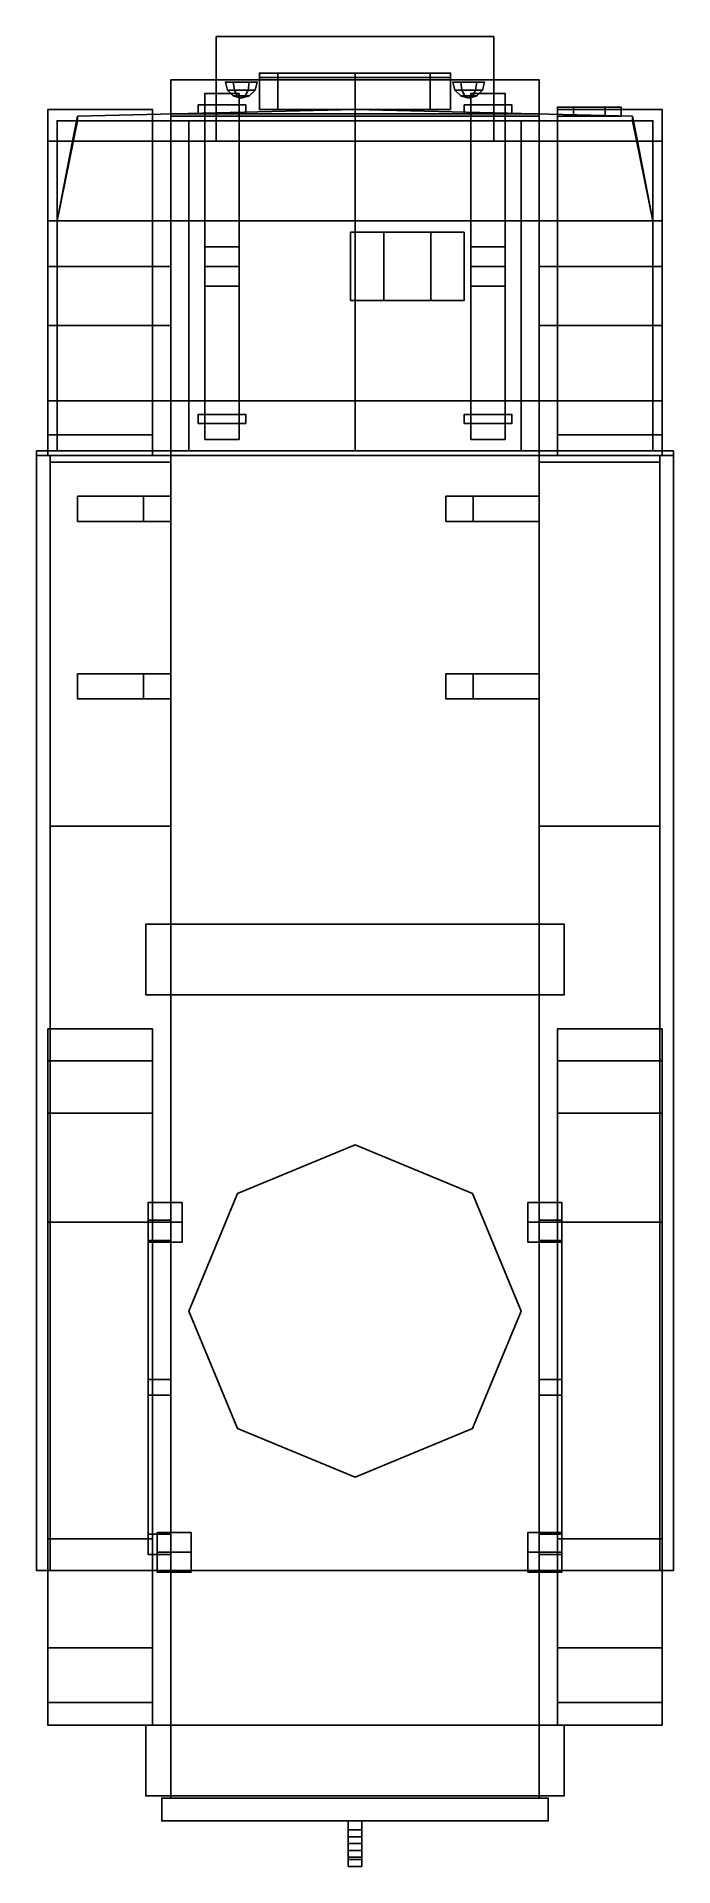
# Model space of a CAD drawing. Extents: x -1.4 to 1.4, y -4.12 to 3.92.
import ezdxf

# ---------------------------------------------------------------- set-up
doc = ezdxf.new("R2010")
doc.units = 0
doc.layers.get('0').update_dxf_attribs({"linetype": 'CONTINUOUS'})
doc.layers.add('MUDGUARD', color=6, linetype='CONTINUOUS')

msp = doc.modelspace()

# ---------------------------------------------------------------- linework, layer by layer
for points in [[(-0.61, 3.92, 1.11), (-0.61, 3.46, 1.11), (-0.61, 3.46, 1.31), (-0.61, 3.92, 1.31)], [(-0.61, 3.92, 1.31), (-0.61, 3.46, 1.31), (0.61, 3.46, 1.31), (0.61, 3.92, 1.31)], [(0.61, 3.92, 1.31), (0.61, 3.92, 1.11), (-0.61, 3.92, 1.11), (-0.61, 3.92, 1.31)], [(0.61, 3.92, 1.11), (0.61, 3.46, 1.11), (-0.61, 3.46, 1.11), (-0.61, 3.92, 1.11)], [(0.61, 3.46, 1.31), (0.61, 3.46, 1.11), (0.61, 3.92, 1.11), (0.61, 3.92, 1.31)], [(-0.81, 3.73, 1.12), (-0.81, 2.1, 1.12), (-0.81, 2.1, 1.3), (-0.81, 3.73, 1.3)], [(0.81, 3.73, 1.12), (0.81, 2.1, 1.12), (-0.81, 2.1, 1.12), (-0.81, 3.73, 1.12)], [(0.81, 3.73, 1.3), (0.81, 3.73, 1.12), (-0.81, 3.73, 1.12), (-0.81, 3.73, 1.3)], [(-0.81, 3.73, 1.3), (-0.81, 3.5801, 1.3), (0.81, 3.5801, 1.3), (0.81, 3.73, 1.3)], [(-0.43, 3.72, 1.37), (-0.465, 3.72, 1.3094), (-0.535, 3.72, 1.3094), (-0.57, 3.72, 1.37)], [(-0.465, 3.72, 1.4306), (-0.43, 3.72, 1.37), (-0.57, 3.72, 1.37), (-0.535, 3.72, 1.4306)], [(-0.5303, 3.685, 1.4225), (-0.535, 3.72, 1.4306), (-0.57, 3.72, 1.37), (-0.5606, 3.685, 1.37)], [(-0.5606, 3.685, 1.37), (-0.57, 3.72, 1.37), (-0.535, 3.72, 1.3094), (-0.5303, 3.685, 1.3175)], [(-0.4697, 3.685, 1.4225), (-0.465, 3.72, 1.4306), (-0.535, 3.72, 1.4306), (-0.5303, 3.685, 1.4225)], [(-0.5303, 3.685, 1.3175), (-0.535, 3.72, 1.3094), (-0.465, 3.72, 1.3094), (-0.4697, 3.685, 1.3175)], [(-0.4394, 3.685, 1.37), (-0.43, 3.72, 1.37), (-0.465, 3.72, 1.4306), (-0.4697, 3.685, 1.4225)], [(-0.4697, 3.685, 1.3175), (-0.465, 3.72, 1.3094), (-0.43, 3.72, 1.37), (-0.4394, 3.685, 1.37)], [(0.42, 3.76, 2.15), (0.42, 3.74, 1.3), (-0.42, 3.74, 1.3), (-0.42, 3.76, 2.15)], [(-0.42, 3.76, 2.15), (-0.42, 3.74, 1.3), (-0.42, 3.6, 1.3), (-0.42, 3.6, 2.15)], [(-0.34, 3.76, 2.24), (-0.42, 3.76, 2.15), (-0.42, 3.6, 2.15), (-0.34, 3.6, 2.24)], [(0, 3.76, 2.27), (0, 3.76, 2.15), (-0.42, 3.76, 2.15), (-0.34, 3.76, 2.24)], [(-0.42, 3.74, 1.3), (0.42, 3.74, 1.3), (0.42, 3.6, 1.3), (-0.42, 3.6, 1.3)], [(-0.34, 3.6, 2.24), (0, 3.6, 2.27), (0, 3.76, 2.27), (-0.34, 3.76, 2.24)], [(0.33, 3.76, 2.24), (0.42, 3.76, 2.15), (0, 3.76, 2.15), (0, 3.76, 2.27)], [(0, 3.6, 2.27), (0.33, 3.6, 2.24), (0.33, 3.76, 2.24), (0, 3.76, 2.27)], [(0.33, 3.6, 2.24), (0.42, 3.6, 2.15), (0.42, 3.76, 2.15), (0.33, 3.76, 2.24)], [(0.42, 3.6, 2.15), (0.42, 3.6, 1.3), (0.42, 3.74, 1.3), (0.42, 3.76, 2.15)], [(0.4394, 3.685, 1.37), (0.43, 3.72, 1.37), (0.465, 3.72, 1.3094), (0.4697, 3.685, 1.3175)], [(0.4697, 3.685, 1.4225), (0.465, 3.72, 1.4306), (0.43, 3.72, 1.37), (0.4394, 3.685, 1.37)], [(0.535, 3.72, 1.4306), (0.57, 3.72, 1.37), (0.43, 3.72, 1.37), (0.465, 3.72, 1.4306)], [(0.57, 3.72, 1.37), (0.535, 3.72, 1.3094), (0.465, 3.72, 1.3094), (0.43, 3.72, 1.37)], [(0.4697, 3.685, 1.3175), (0.465, 3.72, 1.3094), (0.535, 3.72, 1.3094), (0.5303, 3.685, 1.3175)], [(0.5303, 3.685, 1.4225), (0.535, 3.72, 1.4306), (0.465, 3.72, 1.4306), (0.4697, 3.685, 1.4225)], [(0.5303, 3.685, 1.3175), (0.535, 3.72, 1.3094), (0.57, 3.72, 1.37), (0.5606, 3.685, 1.37)], [(0.5606, 3.685, 1.37), (0.57, 3.72, 1.37), (0.535, 3.72, 1.4306), (0.5303, 3.685, 1.4225)], [(0.81, 2.1, 1.3), (0.81, 2.1, 1.12), (0.81, 3.73, 1.12), (0.81, 3.73, 1.3)], [(-0.48, 3.62, 1.02), (-0.48, 3.58, 1.02), (-0.69, 3.58, 1.02), (-0.69, 3.62, 1.02)], [(-0.48, 3.62, 1.12), (-0.48, 3.62, 1.02), (-0.69, 3.62, 1.02), (-0.69, 3.62, 1.12)], [(-0.69, 3.62, 1.02), (-0.69, 3.58, 1.02), (-0.69, 3.58, 1.12), (-0.69, 3.62, 1.12)], [(-0.51, 3.67, 1.1), (-0.51, 3.67, 1.05), (-0.66, 3.67, 1.05), (-0.66, 3.67, 1.1)], [(-0.66, 3.67, 1.05), (-0.66, 2.91, 0.8), (-0.66, 2.91, 0.9), (-0.66, 3.67, 1.1)], [(-0.51, 3.67, 1.05), (-0.51, 2.91, 0.8), (-0.66, 2.91, 0.8), (-0.66, 3.67, 1.05)], [(-0.66, 3.67, 1.1), (-0.66, 2.91, 0.9), (-0.51, 2.91, 0.9), (-0.51, 3.67, 1.1)], [(-0.5175, 3.6594, 1.4003), (-0.5303, 3.685, 1.4225), (-0.5606, 3.685, 1.37), (-0.535, 3.6594, 1.37)], [(-0.535, 3.6594, 1.37), (-0.5606, 3.685, 1.37), (-0.5303, 3.685, 1.3175), (-0.5175, 3.6594, 1.3397)], [(-0.5, 3.65, 1.37), (-0.5175, 3.6594, 1.4003), (-0.535, 3.6594, 1.37), (-0.5, 3.65, 1.37)], [(-0.5, 3.65, 1.37), (-0.535, 3.6594, 1.37), (-0.5175, 3.6594, 1.3397), (-0.5, 3.65, 1.37)], [(-0.4825, 3.6594, 1.4003), (-0.4697, 3.685, 1.4225), (-0.5303, 3.685, 1.4225), (-0.5175, 3.6594, 1.4003)], [(-0.5175, 3.6594, 1.3397), (-0.5303, 3.685, 1.3175), (-0.4697, 3.685, 1.3175), (-0.4825, 3.6594, 1.3397)], [(-0.5, 3.65, 1.37), (-0.4825, 3.6594, 1.4003), (-0.5175, 3.6594, 1.4003), (-0.5, 3.65, 1.37)], [(-0.5, 3.65, 1.37), (-0.5175, 3.6594, 1.3397), (-0.4825, 3.6594, 1.3397), (-0.5, 3.65, 1.37)], [(-0.51, 2.91, 0.9), (-0.51, 2.91, 0.8), (-0.51, 3.67, 1.05), (-0.51, 3.67, 1.1)], [(-0.5, 3.65, 1.37), (-0.465, 3.6594, 1.37), (-0.4825, 3.6594, 1.4003), (-0.5, 3.65, 1.37)], [(-0.5, 3.65, 1.37), (-0.4825, 3.6594, 1.3397), (-0.465, 3.6594, 1.37), (-0.5, 3.65, 1.37)], [(-0.465, 3.6594, 1.37), (-0.4394, 3.685, 1.37), (-0.4697, 3.685, 1.4225), (-0.4825, 3.6594, 1.4003)], [(-0.4825, 3.6594, 1.3397), (-0.4697, 3.685, 1.3175), (-0.4394, 3.685, 1.37), (-0.465, 3.6594, 1.37)], [(-0.48, 3.58, 1.12), (-0.48, 3.58, 1.02), (-0.48, 3.62, 1.02), (-0.48, 3.62, 1.12)], [(0.465, 3.6594, 1.37), (0.4394, 3.685, 1.37), (0.4697, 3.685, 1.3175), (0.4825, 3.6594, 1.3397)], [(0.4825, 3.6594, 1.4003), (0.4697, 3.685, 1.4225), (0.4394, 3.685, 1.37), (0.465, 3.6594, 1.37)], [(0.5, 3.65, 1.37), (0.465, 3.6594, 1.37), (0.4825, 3.6594, 1.3397), (0.5, 3.65, 1.37)], [(0.5, 3.65, 1.37), (0.4825, 3.6594, 1.4003), (0.465, 3.6594, 1.37), (0.5, 3.65, 1.37)], [(0.4825, 3.6594, 1.3397), (0.4697, 3.685, 1.3175), (0.5303, 3.685, 1.3175), (0.5175, 3.6594, 1.3397)], [(0.5175, 3.6594, 1.4003), (0.5303, 3.685, 1.4225), (0.4697, 3.685, 1.4225), (0.4825, 3.6594, 1.4003)], [(0.48, 3.62, 1.02), (0.48, 3.58, 1.02), (0.48, 3.58, 1.12), (0.48, 3.62, 1.12)], [(0.69, 3.62, 1.12), (0.69, 3.62, 1.02), (0.48, 3.62, 1.02), (0.48, 3.62, 1.12)], [(0.69, 3.62, 1.02), (0.69, 3.58, 1.02), (0.48, 3.58, 1.02), (0.48, 3.62, 1.02)], [(0.5, 3.65, 1.37), (0.4825, 3.6594, 1.3397), (0.5175, 3.6594, 1.3397), (0.5, 3.65, 1.37)], [(0.5, 3.65, 1.37), (0.5175, 3.6594, 1.4003), (0.4825, 3.6594, 1.4003), (0.5, 3.65, 1.37)], [(0.5, 3.65, 1.37), (0.5175, 3.6594, 1.3397), (0.535, 3.6594, 1.37), (0.5, 3.65, 1.37)], [(0.5, 3.65, 1.37), (0.535, 3.6594, 1.37), (0.5175, 3.6594, 1.4003), (0.5, 3.65, 1.37)], [(0.66, 3.67, 1.1), (0.66, 3.67, 1.05), (0.51, 3.67, 1.05), (0.51, 3.67, 1.1)], [(0.51, 3.67, 1.05), (0.51, 2.91, 0.8), (0.51, 2.91, 0.9), (0.51, 3.67, 1.1)], [(0.66, 3.67, 1.05), (0.66, 2.91, 0.8), (0.51, 2.91, 0.8), (0.51, 3.67, 1.05)], [(0.51, 3.67, 1.1), (0.51, 2.91, 0.9), (0.66, 2.91, 0.9), (0.66, 3.67, 1.1)], [(0.5175, 3.6594, 1.3397), (0.5303, 3.685, 1.3175), (0.5606, 3.685, 1.37), (0.535, 3.6594, 1.37)], [(0.535, 3.6594, 1.37), (0.5606, 3.685, 1.37), (0.5303, 3.685, 1.4225), (0.5175, 3.6594, 1.4003)], [(0.66, 2.91, 0.9), (0.66, 2.91, 0.8), (0.66, 3.67, 1.05), (0.66, 3.67, 1.1)], [(0.69, 3.58, 1.12), (0.69, 3.58, 1.02), (0.69, 3.62, 1.02), (0.69, 3.62, 1.12)], [(-1.22, 3.57, 2.25), (-1.31, 3.11, 2.25), (-1.31, 3.11, 3.11), (-1.22, 3.55, 3.11)], [(1.31, 3.55, 3.18), (1.31, 3.55, 3.11), (-1.31, 3.55, 3.11), (-1.31, 3.55, 3.18)], [(-1.31, 3.55, 3.18), (-1.31, 3.55, 3.11), (-1.31, 2.1, 3.11), (-1.31, 2.1, 3.18)], [(-1.31, 3.55, 3.11), (1.31, 3.55, 3.11), (1.31, 3.11, 3.11), (-1.31, 3.11, 3.11)], [(0, 3.55, 3.4), (0, 3.55, 3.18), (-1.31, 3.55, 3.18), (-0.73, 3.55, 3.35)], [(-0.73, 3.55, 3.35), (-1.31, 3.55, 3.18), (-1.31, 2.1, 3.18), (-0.73, 2.1, 3.35)], [(-1.22, 3.57, 1.3), (-1.24, 3.46, 1.3), (-1.2415, 3.46, 2.25), (-1.22, 3.57, 2.25)], [(0, 3.6, 1.3), (0, 3.46, 1.3), (-1.24, 3.46, 1.3), (-1.22, 3.57, 1.3)], [(0, 3.6, 2.42), (0, 3.6, 1.3), (-1.22, 3.57, 1.3), (-1.22, 3.57, 2.25)], [(0, 3.55, 3.11), (0, 3.6, 2.42), (-1.22, 3.57, 2.25), (-1.22, 3.55, 3.11)], [(0.81, 3.57, 2.25), (0.81, 3.57, 1.3), (-0.81, 3.57, 1.3), (-0.81, 3.57, 2.25)], [(0.81, 3.57, 1.3), (0.81, 2.32, 1.3), (-0.81, 2.32, 1.3), (-0.81, 3.57, 1.3)], [(-0.73, 2.1, 3.35), (0, 2.1, 3.4), (0, 3.55, 3.4), (-0.73, 3.55, 3.35)], [(-0.69, 3.58, 1.12), (-0.69, 3.58, 1.02), (-0.48, 3.58, 1.02), (-0.48, 3.58, 1.12)], [(1.22, 3.57, 2.25), (1.22, 3.57, 1.3), (0, 3.6, 1.3), (0, 3.6, 2.42)], [(1.22, 3.57, 1.3), (1.24, 3.46, 1.3), (0, 3.46, 1.3), (0, 3.6, 1.3)], [(1.22, 3.55, 3.11), (1.22, 3.57, 2.25), (0, 3.6, 2.42), (0, 3.55, 3.11)], [(0, 2.1, 3.4), (0.73, 2.1, 3.35), (0.73, 3.55, 3.35), (0, 3.55, 3.4)], [(0.73, 3.55, 3.35), (1.31, 3.55, 3.18), (0, 3.55, 3.18), (0, 3.55, 3.4)], [(0.48, 3.58, 1.12), (0.48, 3.58, 1.02), (0.69, 3.58, 1.02), (0.69, 3.58, 1.12)], [(0.73, 2.1, 3.35), (1.31, 2.1, 3.18), (1.31, 3.55, 3.18), (0.73, 3.55, 3.35)], [(0.96, 3.61, 1.6912), (0.89, 3.61, 1.57), (0.89, 3.57, 1.57), (0.96, 3.57, 1.6912)], [(0.89, 3.61, 1.57), (0.96, 3.61, 1.4488), (0.96, 3.57, 1.4488), (0.89, 3.57, 1.57)], [(1.17, 3.61, 1.57), (0.89, 3.61, 1.57), (0.96, 3.61, 1.6912), (1.1, 3.61, 1.6912)], [(1.1, 3.61, 1.4488), (0.96, 3.61, 1.4488), (0.89, 3.61, 1.57), (1.17, 3.61, 1.57)], [(1.1, 3.61, 1.6912), (0.96, 3.61, 1.6912), (0.96, 3.57, 1.6912), (1.1, 3.57, 1.6912)], [(0.96, 3.61, 1.4488), (1.1, 3.61, 1.4488), (1.1, 3.57, 1.4488), (0.96, 3.57, 1.4488)], [(1.17, 3.61, 1.57), (1.1, 3.61, 1.6912), (1.1, 3.57, 1.6912), (1.17, 3.57, 1.57)], [(1.1, 3.61, 1.4488), (1.17, 3.61, 1.57), (1.17, 3.57, 1.57), (1.1, 3.57, 1.4488)], [(1.2415, 3.46, 2.25), (1.24, 3.46, 1.3), (1.22, 3.57, 1.3), (1.22, 3.57, 2.25)], [(1.31, 3.11, 3.11), (1.31, 3.11, 2.25), (1.22, 3.57, 2.25), (1.22, 3.55, 3.11)], [(1.31, 2.1, 3.18), (1.31, 2.1, 3.11), (1.31, 3.55, 3.11), (1.31, 3.55, 3.18)], [(-1.24, 3.46, 1.3), (-1.31, 3.11, 1.5), (-1.31, 3.11, 2.25), (-1.2415, 3.46, 2.25)], [(-0.81, 3.46, 1.3), (-0.81, 3.11, 1.5), (-1.31, 3.11, 1.5), (-1.24, 3.46, 1.3)], [(-0.61, 3.46, 1.31), (-0.61, 3.46, 1.11), (0.61, 3.46, 1.11), (0.61, 3.46, 1.31)], [(1.24, 3.46, 1.3), (1.31, 3.11, 1.5), (0.81, 3.11, 1.5), (0.81, 3.46, 1.3)], [(1.31, 3.11, 2.25), (1.31, 3.11, 1.5), (1.24, 3.46, 1.3), (1.2415, 3.46, 2.25)], [(-1.31, 3.11, 1.5), (-1.31, 2.91, 1.53), (-1.31, 2.91, 2.25), (-1.31, 3.11, 2.25)], [(-0.81, 3.11, 1.5), (-0.81, 2.91, 1.53), (-1.31, 2.91, 1.53), (-1.31, 3.11, 1.5)], [(-1.31, 3.11, 2.25), (-1.31, 2.1, 2.25), (-1.31, 2.1, 3.11), (-1.31, 3.11, 3.11)], [(-1.31, 3.11, 3.11), (-1.31, 2.1, 3.11), (1.31, 2.1, 3.11), (1.31, 3.11, 3.11)], [(0.1267, 3.06, 0.9494), (-0.0194, 3.06, 0.8033), (-0.0194, 2.76, 0.8033), (0.1267, 2.76, 0.9494)], [(-0.0194, 3.06, 0.8033), (-0.0194, 3.06, 0.5967), (-0.0194, 2.76, 0.5967), (-0.0194, 2.76, 0.8033)], [(-0.0194, 3.06, 0.5967), (0.1267, 3.06, 0.4506), (0.1267, 2.76, 0.4506), (-0.0194, 2.76, 0.5967)], [(0.3333, 3.06, 0.9494), (-0.0194, 3.06, 0.5967), (-0.0194, 3.06, 0.8033), (0.1267, 3.06, 0.9494)], [(0.4794, 3.06, 0.8033), (0.1267, 3.06, 0.4506), (-0.0194, 3.06, 0.5967), (0.3333, 3.06, 0.9494)], [(0.3333, 3.06, 0.9494), (0.1267, 3.06, 0.9494), (0.1267, 2.76, 0.9494), (0.3333, 2.76, 0.9494)], [(0.1267, 3.06, 0.4506), (0.3333, 3.06, 0.4506), (0.3333, 2.76, 0.4506), (0.1267, 2.76, 0.4506)], [(0.4794, 3.06, 0.5967), (0.3333, 3.06, 0.4506), (0.1267, 3.06, 0.4506), (0.4794, 3.06, 0.8033)], [(0.4794, 3.06, 0.8033), (0.3333, 3.06, 0.9494), (0.3333, 2.76, 0.9494), (0.4794, 2.76, 0.8033)], [(0.3333, 3.06, 0.4506), (0.4794, 3.06, 0.5967), (0.4794, 2.76, 0.5967), (0.3333, 2.76, 0.4506)], [(0.4794, 3.06, 0.5967), (0.4794, 3.06, 0.8033), (0.4794, 2.76, 0.8033), (0.4794, 2.76, 0.5967)], [(1.31, 3.11, 1.5), (1.31, 2.91, 1.53), (0.81, 2.91, 1.53), (0.81, 3.11, 1.5)], [(1.31, 2.91, 2.25), (1.31, 2.91, 1.53), (1.31, 3.11, 1.5), (1.31, 3.11, 2.25)], [(1.31, 2.1, 3.11), (1.31, 2.1, 2.25), (1.31, 3.11, 2.25), (1.31, 3.11, 3.11)], [(-0.51, 2.91, 0.8), (-0.51, 2.9966, 0.75), (-0.66, 2.9966, 0.75), (-0.66, 2.91, 0.8)], [(-0.66, 2.8234, 0.75), (-0.66, 2.91, 0.8), (-0.66, 2.9966, 0.75), (-0.66, 2.8234, 0.65)], [(-0.51, 2.9966, 0.75), (-0.51, 2.9966, 0.65), (-0.66, 2.9966, 0.65), (-0.66, 2.9966, 0.75)], [(-0.51, 2.9966, 0.65), (-0.51, 2.91, 0.6), (-0.66, 2.91, 0.6), (-0.66, 2.9966, 0.65)], [(-0.66, 2.8234, 0.65), (-0.66, 2.9966, 0.75), (-0.66, 2.9966, 0.65), (-0.66, 2.91, 0.6)], [(-0.51, 2.8234, 0.75), (-0.51, 2.9966, 0.65), (-0.51, 2.9966, 0.75), (-0.51, 2.91, 0.8)], [(-0.51, 2.8234, 0.65), (-0.51, 2.91, 0.6), (-0.51, 2.9966, 0.65), (-0.51, 2.8234, 0.75)], [(0.51, 2.8234, 0.75), (0.51, 2.91, 0.8), (0.51, 2.9966, 0.75), (0.51, 2.8234, 0.65)], [(0.66, 2.91, 0.8), (0.66, 2.9966, 0.75), (0.51, 2.9966, 0.75), (0.51, 2.91, 0.8)], [(0.51, 2.8234, 0.65), (0.51, 2.9966, 0.75), (0.51, 2.9966, 0.65), (0.51, 2.91, 0.6)], [(0.66, 2.9966, 0.65), (0.66, 2.91, 0.6), (0.51, 2.91, 0.6), (0.51, 2.9966, 0.65)], [(0.66, 2.9966, 0.75), (0.66, 2.9966, 0.65), (0.51, 2.9966, 0.65), (0.51, 2.9966, 0.75)], [(0.66, 2.8234, 0.75), (0.66, 2.9966, 0.65), (0.66, 2.9966, 0.75), (0.66, 2.91, 0.8)], [(0.66, 2.8234, 0.65), (0.66, 2.91, 0.6), (0.66, 2.9966, 0.65), (0.66, 2.8234, 0.75)], [(-1.31, 2.91, 1.53), (-1.31, 2.65, 1.5), (-1.31, 2.65, 2.25), (-1.31, 2.91, 2.25)], [(-0.81, 2.91, 1.53), (-0.81, 2.65, 1.5), (-1.31, 2.65, 1.5), (-1.31, 2.91, 1.53)], [(-0.51, 2.8234, 0.75), (-0.51, 2.91, 0.8), (-0.66, 2.91, 0.8), (-0.66, 2.8234, 0.75)], [(-0.51, 2.91, 0.6), (-0.51, 2.8234, 0.65), (-0.66, 2.8234, 0.65), (-0.66, 2.91, 0.6)], [(-0.66, 2.91, 0.9), (-0.66, 2.91, 0.8), (-0.66, 2.15, 1.05), (-0.66, 2.15, 1.1)], [(-0.66, 2.15, 1.05), (-0.66, 2.91, 0.8), (-0.51, 2.91, 0.8), (-0.51, 2.15, 1.05)], [(-0.51, 2.15, 1.1), (-0.51, 2.91, 0.9), (-0.66, 2.91, 0.9), (-0.66, 2.15, 1.1)], [(-0.51, 2.15, 1.05), (-0.51, 2.91, 0.8), (-0.51, 2.91, 0.9), (-0.51, 2.15, 1.1)], [(0.66, 2.8234, 0.75), (0.66, 2.91, 0.8), (0.51, 2.91, 0.8), (0.51, 2.8234, 0.75)], [(0.66, 2.91, 0.6), (0.66, 2.8234, 0.65), (0.51, 2.8234, 0.65), (0.51, 2.91, 0.6)], [(0.51, 2.91, 0.9), (0.51, 2.91, 0.8), (0.51, 2.15, 1.05), (0.51, 2.15, 1.1)], [(0.51, 2.15, 1.05), (0.51, 2.91, 0.8), (0.66, 2.91, 0.8), (0.66, 2.15, 1.05)], [(0.66, 2.15, 1.1), (0.66, 2.91, 0.9), (0.51, 2.91, 0.9), (0.51, 2.15, 1.1)], [(0.66, 2.15, 1.05), (0.66, 2.91, 0.8), (0.66, 2.91, 0.9), (0.66, 2.15, 1.1)], [(1.31, 2.91, 1.53), (1.31, 2.65, 1.5), (0.81, 2.65, 1.5), (0.81, 2.91, 1.53)], [(1.31, 2.65, 2.25), (1.31, 2.65, 1.5), (1.31, 2.91, 1.53), (1.31, 2.91, 2.25)], [(-0.51, 2.8234, 0.65), (-0.51, 2.8234, 0.75), (-0.66, 2.8234, 0.75), (-0.66, 2.8234, 0.65)], [(0.66, 2.8234, 0.65), (0.66, 2.8234, 0.75), (0.51, 2.8234, 0.75), (0.51, 2.8234, 0.65)], [(0.3333, 2.76, 0.9494), (0.1267, 2.76, 0.9494), (-0.0194, 2.76, 0.8033), (0.4794, 2.76, 0.8033)], [(0.4794, 2.76, 0.8033), (-0.0194, 2.76, 0.8033), (-0.0194, 2.76, 0.5967), (0.4794, 2.76, 0.5967)], [(0.4794, 2.76, 0.5967), (-0.0194, 2.76, 0.5967), (0.1267, 2.76, 0.4506), (0.3333, 2.76, 0.4506)], [(-1.31, 2.65, 1.5), (-1.31, 2.32, 1.3), (-1.31, 2.32, 2.25), (-1.31, 2.65, 2.25)], [(-0.81, 2.65, 1.5), (-0.81, 2.32, 1.3), (-1.31, 2.32, 1.3), (-1.31, 2.65, 1.5)], [(1.31, 2.65, 1.5), (1.31, 2.32, 1.3), (0.81, 2.32, 1.3), (0.81, 2.65, 1.5)], [(1.31, 2.32, 2.25), (1.31, 2.32, 1.3), (1.31, 2.65, 1.5), (1.31, 2.65, 2.25)], [(-1.31, 2.32, 1.3), (-1.31, 2.1, 1.3), (-1.31, 2.1, 2.25), (-1.31, 2.32, 2.25)], [(1.31, 2.32, 1.3), (1.31, 2.1, 1.3), (-1.31, 2.1, 1.3), (-1.31, 2.32, 1.3)], [(-0.48, 2.26, 1.12), (-0.48, 2.26, 1.02), (-0.69, 2.26, 1.02), (-0.69, 2.26, 1.12)], [(-0.48, 2.26, 1.02), (-0.48, 2.22, 1.02), (-0.69, 2.22, 1.02), (-0.69, 2.26, 1.02)], [(-0.69, 2.26, 1.02), (-0.69, 2.22, 1.02), (-0.69, 2.22, 1.12), (-0.69, 2.26, 1.12)], [(-0.48, 2.22, 1.12), (-0.48, 2.22, 1.02), (-0.48, 2.26, 1.02), (-0.48, 2.26, 1.12)], [(0.48, 2.26, 1.02), (0.48, 2.22, 1.02), (0.48, 2.22, 1.12), (0.48, 2.26, 1.12)], [(0.69, 2.26, 1.02), (0.69, 2.22, 1.02), (0.48, 2.22, 1.02), (0.48, 2.26, 1.02)], [(0.69, 2.26, 1.12), (0.69, 2.26, 1.02), (0.48, 2.26, 1.02), (0.48, 2.26, 1.12)], [(0.69, 2.22, 1.12), (0.69, 2.22, 1.02), (0.69, 2.26, 1.02), (0.69, 2.26, 1.12)], [(1.31, 2.1, 2.25), (1.31, 2.1, 1.3), (1.31, 2.32, 1.3), (1.31, 2.32, 2.25)], [(-0.69, 2.22, 1.12), (-0.69, 2.22, 1.02), (-0.48, 2.22, 1.02), (-0.48, 2.22, 1.12)], [(0.48, 2.22, 1.12), (0.48, 2.22, 1.02), (0.69, 2.22, 1.02), (0.69, 2.22, 1.12)], [(-1.4, 2.1, 1.59), (-1.4, -2.82, 1.59), (-1.4, -2.82, 1.82), (-1.4, 2.1, 1.82)], [(-1.4, 2.1, 1.82), (-1.4, -2.82, 1.82), (1.4, -2.82, 1.82), (1.4, 2.1, 1.82)], [(1.4, 2.1, 1.82), (1.4, 2.1, 1.59), (-1.4, 2.1, 1.59), (-1.4, 2.1, 1.82)], [(1.4, 2.1, 1.59), (1.4, -2.82, 1.59), (-1.4, -2.82, 1.59), (-1.4, 2.1, 1.59)], [(-1.31, 2.1, 2.25), (-1.31, 2.1, 1.3), (1.31, 2.1, 1.3), (1.31, 2.1, 2.25)], [(-1.31, 2.1, 3.11), (-1.31, 2.1, 2.25), (1.31, 2.1, 2.25), (1.31, 2.1, 3.11)], [(-1.31, 2.1, 3.11), (1.31, 2.1, 3.11), (1.31, 2.1, 3.18), (-1.31, 2.1, 3.18)], [(-1.31, 2.1, 3.18), (0, 2.1, 3.18), (0, 2.1, 3.4), (-0.73, 2.1, 3.35)], [(-0.81, 2.1, 1.12), (-0.81, -3.82, 1.12), (-0.81, -3.82, 1.54), (-0.81, 2.1, 1.54)], [(-0.81, 2.1, 1.54), (-0.81, -3.82, 1.54), (0.81, -3.82, 1.54), (0.81, 2.1, 1.54)], [(0.81, 2.1, 1.12), (0.81, -3.82, 1.12), (-0.81, -3.82, 1.12), (-0.81, 2.1, 1.12)], [(-0.66, 2.15, 1.1), (-0.66, 2.15, 1.05), (-0.51, 2.15, 1.05), (-0.51, 2.15, 1.1)], [(0, 2.1, 3.18), (1.31, 2.1, 3.18), (0.73, 2.1, 3.35), (0, 2.1, 3.4)], [(0.51, 2.15, 1.1), (0.51, 2.15, 1.05), (0.66, 2.15, 1.05), (0.66, 2.15, 1.1)], [(0.81, -3.82, 1.54), (0.81, -3.82, 1.12), (0.81, 2.1, 1.12), (0.81, 2.1, 1.54)], [(1.4, -2.82, 1.82), (1.4, -2.82, 1.59), (1.4, 2.1, 1.59), (1.4, 2.1, 1.82)], [(-1.34, 2.08, 1.54), (-1.34, -2.82, 1.54), (-1.4, -2.82, 1.59), (-1.4, 2.08, 1.59)], [(1.4, 2.08, 1.59), (1.34, 2.08, 1.54), (-1.34, 2.08, 1.54), (-1.4, 2.08, 1.59)], [(1.34, 2.08, 1.54), (1.34, -2.82, 1.54), (-1.34, -2.82, 1.54), (-1.34, 2.08, 1.54)], [(-0.81, 2.05, 1.45), (-0.81, 2.05, 0.81), (-1.34, 2.05, 0.81), (-1.34, 2.05, 1.45)], [(-1.34, 2.05, 0.81), (-1.34, 0.45, 0.81), (-1.34, 0.45, 1.45), (-1.34, 2.05, 1.45)], [(-0.81, 2.05, 0.81), (-0.81, 0.45, 0.81), (-1.34, 0.45, 0.81), (-1.34, 2.05, 0.81)], [(-1.34, 2.05, 1.45), (-1.34, 0.45, 1.45), (-0.81, 0.45, 1.45), (-0.81, 2.05, 1.45)], [(-0.81, 0.45, 1.45), (-0.81, 0.45, 0.81), (-0.81, 2.05, 0.81), (-0.81, 2.05, 1.45)], [(0.81, 2.05, 0.81), (0.81, 0.45, 0.81), (0.81, 0.45, 1.45), (0.81, 2.05, 1.45)], [(0.81, 2.05, 1.45), (0.81, 0.45, 1.45), (1.34, 0.45, 1.45), (1.34, 2.05, 1.45)], [(1.34, 2.05, 1.45), (1.34, 2.05, 0.81), (0.81, 2.05, 0.81), (0.81, 2.05, 1.45)], [(1.34, 2.05, 0.81), (1.34, 0.45, 0.81), (0.81, 0.45, 0.81), (0.81, 2.05, 0.81)], [(1.4, -2.82, 1.59), (1.34, -2.82, 1.54), (1.34, 2.08, 1.54), (1.4, 2.08, 1.59)], [(1.34, 0.45, 1.45), (1.34, 0.45, 0.81), (1.34, 2.05, 0.81), (1.34, 2.05, 1.45)], [(-1.22, 1.9, 1.82), (-1.22, 1.79, 1.82), (-0.93, 1.79, 3.04), (-0.93, 1.9, 3.04)], [(-0.81, 1.9, 3.04), (-0.81, 1.9, 1.82), (-1.22, 1.9, 1.82), (-0.93, 1.9, 3.04)], [(-0.93, 1.9, 3.04), (-0.93, 1.79, 3.04), (-0.81, 1.79, 3.04), (-0.81, 1.9, 3.04)], [(-0.81, 1.79, 3.04), (-0.81, 1.79, 1.82), (-0.81, 1.9, 1.82), (-0.81, 1.9, 3.04)], [(0.52, 1.9, 3.04), (0.81, 1.9, 1.82), (0.4, 1.9, 1.82), (0.4, 1.9, 3.04)], [(0.52, 1.79, 3.04), (0.52, 1.9, 3.04), (0.4, 1.9, 3.04), (0.4, 1.79, 3.04)], [(0.4, 1.9, 3.04), (0.4, 1.9, 1.82), (0.4, 1.79, 1.82), (0.4, 1.79, 3.04)], [(0.81, 1.79, 1.82), (0.81, 1.9, 1.82), (0.52, 1.9, 3.04), (0.52, 1.79, 3.04)], [(-0.93, 1.79, 3.04), (-1.22, 1.79, 1.82), (-0.81, 1.79, 1.82), (-0.81, 1.79, 3.04)], [(0.4, 1.79, 3.04), (0.4, 1.79, 1.82), (0.81, 1.79, 1.82), (0.52, 1.79, 3.04)], [(-1.22, 1.12, 1.82), (-1.22, 1.01, 1.82), (-0.93, 1.01, 3.04), (-0.93, 1.12, 3.04)], [(-0.81, 1.12, 3.04), (-0.81, 1.12, 1.82), (-1.22, 1.12, 1.82), (-0.93, 1.12, 3.04)], [(-0.93, 1.12, 3.04), (-0.93, 1.01, 3.04), (-0.81, 1.01, 3.04), (-0.81, 1.12, 3.04)], [(-0.81, 1.01, 3.04), (-0.81, 1.01, 1.82), (-0.81, 1.12, 1.82), (-0.81, 1.12, 3.04)], [(0.52, 1.12, 3.04), (0.81, 1.12, 1.82), (0.4, 1.12, 1.82), (0.4, 1.12, 3.04)], [(0.52, 1.01, 3.04), (0.52, 1.12, 3.04), (0.4, 1.12, 3.04), (0.4, 1.01, 3.04)], [(0.4, 1.12, 3.04), (0.4, 1.12, 1.82), (0.4, 1.01, 1.82), (0.4, 1.01, 3.04)], [(0.81, 1.01, 1.82), (0.81, 1.12, 1.82), (0.52, 1.12, 3.04), (0.52, 1.01, 3.04)], [(-0.93, 1.01, 3.04), (-1.22, 1.01, 1.82), (-0.81, 1.01, 1.82), (-0.81, 1.01, 3.04)], [(0.4, 1.01, 3.04), (0.4, 1.01, 1.82), (0.81, 1.01, 1.82), (0.52, 1.01, 3.04)], [(-1.34, 0.45, 1.45), (-1.34, 0.45, 0.81), (-0.81, 0.45, 0.81), (-0.81, 0.45, 1.45)], [(0.81, 0.45, 1.45), (0.81, 0.45, 0.81), (1.34, 0.45, 0.81), (1.34, 0.45, 1.45)], [(-0.92, 0.02, 0.64), (-0.92, -0.29, 0.64), (-0.92, -0.29, 1.44), (-0.92, 0.02, 1.44)], [(0.92, 0.02, 0.64), (0.92, -0.29, 0.64), (-0.92, -0.29, 0.64), (-0.92, 0.02, 0.64)], [(0.92, 0.02, 1.44), (0.92, 0.02, 0.64), (-0.92, 0.02, 0.64), (-0.92, 0.02, 1.44)], [(-0.92, 0.02, 1.44), (-0.92, -0.29, 1.44), (0.92, -0.29, 1.44), (0.92, 0.02, 1.44)], [(0.92, -0.29, 1.44), (0.92, -0.29, 0.64), (0.92, 0.02, 0.64), (0.92, 0.02, 1.44)], [(-0.92, -0.29, 1.44), (-0.92, -0.29, 0.64), (0.92, -0.29, 0.64), (0.92, -0.29, 1.44)], [(0, -0.95, 1.82), (-0.5162, -1.1638, 1.82), (-0.5162, -1.1638, 1.92), (0, -0.95, 1.92)], [(0.5162, -1.1638, 1.82), (0, -0.95, 1.82), (0, -0.95, 1.92), (0.5162, -1.1638, 1.92)], [(-0.91, -1.3766, 0.75), (-0.91, -1.29, 0.8), (-0.91, -1.2034, 0.75), (-0.91, -1.3766, 0.65)], [(-0.76, -1.29, 0.8), (-0.76, -1.2034, 0.75), (-0.91, -1.2034, 0.75), (-0.91, -1.29, 0.8)], [(-0.91, -1.3766, 0.65), (-0.91, -1.2034, 0.75), (-0.91, -1.2034, 0.65), (-0.91, -1.29, 0.6)], [(-0.76, -1.2034, 0.65), (-0.76, -1.29, 0.6), (-0.91, -1.29, 0.6), (-0.91, -1.2034, 0.65)], [(-0.76, -1.2034, 0.75), (-0.76, -1.2034, 0.65), (-0.91, -1.2034, 0.65), (-0.91, -1.2034, 0.75)], [(-0.76, -1.3766, 0.75), (-0.76, -1.2034, 0.65), (-0.76, -1.2034, 0.75), (-0.76, -1.29, 0.8)], [(-0.76, -1.3766, 0.65), (-0.76, -1.29, 0.6), (-0.76, -1.2034, 0.65), (-0.76, -1.3766, 0.75)], [(-0.5162, -1.1638, 1.82), (-0.73, -1.68, 1.82), (-0.73, -1.68, 1.92), (-0.5162, -1.1638, 1.92)], [(0.73, -1.68, 1.82), (0.5162, -1.1638, 1.82), (0.5162, -1.1638, 1.92), (0.73, -1.68, 1.92)], [(0.91, -1.29, 0.8), (0.91, -1.2034, 0.75), (0.76, -1.2034, 0.75), (0.76, -1.29, 0.8)], [(0.91, -1.2034, 0.75), (0.91, -1.2034, 0.65), (0.76, -1.2034, 0.65), (0.76, -1.2034, 0.75)], [(0.91, -1.2034, 0.65), (0.91, -1.29, 0.6), (0.76, -1.29, 0.6), (0.76, -1.2034, 0.65)], [(0.76, -1.3766, 0.75), (0.76, -1.29, 0.8), (0.76, -1.2034, 0.75), (0.76, -1.3766, 0.65)], [(0.76, -1.3766, 0.65), (0.76, -1.2034, 0.75), (0.76, -1.2034, 0.65), (0.76, -1.29, 0.6)], [(0.91, -1.3766, 0.75), (0.91, -1.2034, 0.65), (0.91, -1.2034, 0.75), (0.91, -1.29, 0.8)], [(0.91, -1.3766, 0.65), (0.91, -1.29, 0.6), (0.91, -1.2034, 0.65), (0.91, -1.3766, 0.75)], [(-0.91, -1.28, 0.79), (-0.91, -1.98, 1.35), (-0.81, -1.98, 1.35), (-0.81, -1.28, 0.79)], [(-0.91, -1.37, 0.74), (-0.91, -1.98, 0.97), (-0.91, -1.98, 1.35), (-0.91, -1.28, 0.79)], [(-0.81, -1.98, 1.35), (-0.81, -1.98, 0.97), (-0.81, -1.37, 0.74), (-0.81, -1.28, 0.79)], [(0.81, -1.37, 0.74), (0.81, -1.98, 0.97), (0.81, -1.98, 1.35), (0.81, -1.28, 0.79)], [(0.81, -1.28, 0.79), (0.81, -1.98, 1.35), (0.91, -1.98, 1.35), (0.91, -1.28, 0.79)], [(0.91, -1.98, 1.35), (0.91, -1.98, 0.97), (0.91, -1.37, 0.74), (0.91, -1.28, 0.79)], [(-0.76, -1.3766, 0.75), (-0.76, -1.29, 0.8), (-0.91, -1.29, 0.8), (-0.91, -1.3766, 0.75)], [(-0.76, -1.29, 0.6), (-0.76, -1.3766, 0.65), (-0.91, -1.3766, 0.65), (-0.91, -1.29, 0.6)], [(0.91, -1.3766, 0.75), (0.91, -1.29, 0.8), (0.76, -1.29, 0.8), (0.76, -1.3766, 0.75)], [(0.91, -1.29, 0.6), (0.91, -1.3766, 0.65), (0.76, -1.3766, 0.65), (0.76, -1.29, 0.6)], [(-0.81, -1.37, 0.74), (-0.81, -1.98, 0.97), (-0.91, -1.98, 0.97), (-0.91, -1.37, 0.74)], [(-0.76, -1.3766, 0.65), (-0.76, -1.3766, 0.75), (-0.91, -1.3766, 0.75), (-0.91, -1.3766, 0.65)], [(0.91, -1.3766, 0.65), (0.91, -1.3766, 0.75), (0.76, -1.3766, 0.75), (0.76, -1.3766, 0.65)], [(0.91, -1.37, 0.74), (0.91, -1.98, 0.97), (0.81, -1.98, 0.97), (0.81, -1.37, 0.74)], [(-0.73, -1.68, 1.82), (-0.5162, -2.1962, 1.82), (-0.5162, -2.1962, 1.92), (-0.73, -1.68, 1.92)], [(0.5162, -2.1962, 1.82), (0.73, -1.68, 1.82), (0.73, -1.68, 1.92), (0.5162, -2.1962, 1.92)], [(-0.91, -1.98, 0.97), (-0.91, -2.05, 0.97), (-0.91, -2.05, 1.35), (-0.91, -1.98, 1.35)], [(-0.81, -1.98, 0.97), (-0.81, -2.05, 0.97), (-0.91, -2.05, 0.97), (-0.91, -1.98, 0.97)], [(-0.91, -1.98, 1.35), (-0.91, -2.05, 1.35), (-0.81, -2.05, 1.35), (-0.81, -1.98, 1.35)], [(-0.81, -2.05, 1.35), (-0.81, -2.05, 0.97), (-0.81, -1.98, 0.97), (-0.81, -1.98, 1.35)], [(0.81, -1.98, 0.97), (0.81, -2.05, 0.97), (0.81, -2.05, 1.35), (0.81, -1.98, 1.35)], [(0.91, -1.98, 0.97), (0.91, -2.05, 0.97), (0.81, -2.05, 0.97), (0.81, -1.98, 0.97)], [(0.81, -1.98, 1.35), (0.81, -2.05, 1.35), (0.91, -2.05, 1.35), (0.91, -1.98, 1.35)], [(0.91, -2.05, 1.35), (0.91, -2.05, 0.97), (0.91, -1.98, 0.97), (0.91, -1.98, 1.35)], [(-0.81, -2.75, 0.79), (-0.81, -2.05, 1.35), (-0.91, -2.05, 1.35), (-0.91, -2.75, 0.79)], [(-0.91, -2.05, 1.35), (-0.91, -2.05, 0.97), (-0.91, -2.66, 0.74), (-0.91, -2.75, 0.79)], [(-0.91, -2.66, 0.74), (-0.91, -2.05, 0.97), (-0.81, -2.05, 0.97), (-0.81, -2.66, 0.74)], [(-0.81, -2.66, 0.74), (-0.81, -2.05, 0.97), (-0.81, -2.05, 1.35), (-0.81, -2.75, 0.79)], [(0.81, -2.05, 1.35), (0.81, -2.05, 0.97), (0.81, -2.66, 0.74), (0.81, -2.75, 0.79)], [(0.81, -2.66, 0.74), (0.81, -2.05, 0.97), (0.91, -2.05, 0.97), (0.91, -2.66, 0.74)], [(0.91, -2.75, 0.79), (0.91, -2.05, 1.35), (0.81, -2.05, 1.35), (0.81, -2.75, 0.79)], [(0.91, -2.66, 0.74), (0.91, -2.05, 0.97), (0.91, -2.05, 1.35), (0.91, -2.75, 0.79)], [(-0.5162, -2.1962, 1.82), (0, -2.41, 1.82), (0, -2.41, 1.92), (-0.5162, -2.1962, 1.92)], [(0, -2.41, 1.82), (0.5162, -2.1962, 1.82), (0.5162, -2.1962, 1.92), (0, -2.41, 1.92)], [(-0.87, -2.8266, 0.65), (-0.87, -2.6534, 0.75), (-0.87, -2.6534, 0.65), (-0.87, -2.74, 0.6)], [(-0.72, -2.6534, 0.65), (-0.72, -2.74, 0.6), (-0.87, -2.74, 0.6), (-0.87, -2.6534, 0.65)], [(-0.87, -2.8266, 0.75), (-0.87, -2.74, 0.8), (-0.87, -2.6534, 0.75), (-0.87, -2.8266, 0.65)], [(-0.72, -2.6534, 0.75), (-0.72, -2.6534, 0.65), (-0.87, -2.6534, 0.65), (-0.87, -2.6534, 0.75)], [(-0.72, -2.74, 0.8), (-0.72, -2.6534, 0.75), (-0.87, -2.6534, 0.75), (-0.87, -2.74, 0.8)], [(-0.72, -2.8266, 0.65), (-0.72, -2.74, 0.6), (-0.72, -2.6534, 0.65), (-0.72, -2.8266, 0.75)], [(-0.72, -2.8266, 0.75), (-0.72, -2.6534, 0.65), (-0.72, -2.6534, 0.75), (-0.72, -2.74, 0.8)], [(0.76, -2.8266, 0.65), (0.76, -2.6534, 0.75), (0.76, -2.6534, 0.65), (0.76, -2.74, 0.6)], [(0.91, -2.6534, 0.65), (0.91, -2.74, 0.6), (0.76, -2.74, 0.6), (0.76, -2.6534, 0.65)], [(0.76, -2.8266, 0.75), (0.76, -2.74, 0.8), (0.76, -2.6534, 0.75), (0.76, -2.8266, 0.65)], [(0.91, -2.6534, 0.75), (0.91, -2.6534, 0.65), (0.76, -2.6534, 0.65), (0.76, -2.6534, 0.75)], [(0.91, -2.74, 0.8), (0.91, -2.6534, 0.75), (0.76, -2.6534, 0.75), (0.76, -2.74, 0.8)], [(0.91, -2.8266, 0.65), (0.91, -2.74, 0.6), (0.91, -2.6534, 0.65), (0.91, -2.8266, 0.75)], [(0.91, -2.8266, 0.75), (0.91, -2.6534, 0.65), (0.91, -2.6534, 0.75), (0.91, -2.74, 0.8)], [(-0.72, -2.74, 0.6), (-0.72, -2.8266, 0.65), (-0.87, -2.8266, 0.65), (-0.87, -2.74, 0.6)], [(-0.72, -2.8266, 0.75), (-0.72, -2.74, 0.8), (-0.87, -2.74, 0.8), (-0.87, -2.8266, 0.75)], [(0.91, -2.74, 0.6), (0.91, -2.8266, 0.65), (0.76, -2.8266, 0.65), (0.76, -2.74, 0.6)], [(0.91, -2.8266, 0.75), (0.91, -2.74, 0.8), (0.76, -2.74, 0.8), (0.76, -2.8266, 0.75)], [(-1.4, -2.82, 1.59), (-1.34, -2.82, 1.54), (1.34, -2.82, 1.54), (1.4, -2.82, 1.59)], [(-1.4, -2.82, 1.82), (-1.4, -2.82, 1.59), (1.4, -2.82, 1.59), (1.4, -2.82, 1.82)], [(-0.72, -2.8266, 0.65), (-0.72, -2.8266, 0.75), (-0.87, -2.8266, 0.75), (-0.87, -2.8266, 0.65)], [(0.91, -2.8266, 0.65), (0.91, -2.8266, 0.75), (0.76, -2.8266, 0.75), (0.76, -2.8266, 0.65)], [(-0.92, -3.5, 0.64), (-0.92, -3.81, 0.64), (-0.92, -3.81, 1.44), (-0.92, -3.5, 1.44)], [(0.92, -3.5, 1.44), (0.92, -3.5, 0.64), (-0.92, -3.5, 0.64), (-0.92, -3.5, 1.44)], [(0.92, -3.5, 0.64), (0.92, -3.81, 0.64), (-0.92, -3.81, 0.64), (-0.92, -3.5, 0.64)], [(-0.92, -3.5, 1.44), (-0.92, -3.81, 1.44), (0.92, -3.81, 1.44), (0.92, -3.5, 1.44)], [(0.92, -3.81, 1.44), (0.92, -3.81, 0.64), (0.92, -3.5, 0.64), (0.92, -3.5, 1.44)], [(-0.92, -3.81, 1.44), (-0.92, -3.81, 0.64), (0.92, -3.81, 0.64), (0.92, -3.81, 1.44)], [(-0.85, -3.82, 1), (-0.85, -3.92, 1), (-0.85, -3.92, 1.26), (-0.85, -3.82, 1.26)], [(-0.85, -3.82, 1.26), (-0.85, -3.92, 1.26), (0.85, -3.92, 1.26), (0.85, -3.82, 1.26)], [(0.85, -3.82, 1.26), (0.85, -3.82, 1), (-0.85, -3.82, 1), (-0.85, -3.82, 1.26)], [(0.85, -3.82, 1), (0.85, -3.92, 1), (-0.85, -3.92, 1), (-0.85, -3.82, 1)], [(-0.81, -3.82, 1.54), (-0.81, -3.82, 1.12), (0.81, -3.82, 1.12), (0.81, -3.82, 1.54)], [(0.85, -3.92, 1.26), (0.85, -3.92, 1), (0.85, -3.82, 1), (0.85, -3.82, 1.26)], [(-0.85, -3.92, 1.26), (-0.85, -3.92, 1), (0.85, -3.92, 1), (0.85, -3.92, 1.26)], [(-0.03, -3.92, 1.07), (-0.03, -3.96, 1.05), (-0.03, -3.96, 1.19), (-0.03, -3.92, 1.2)], [(0.03, -3.92, 1.07), (0.03, -3.96, 1.05), (-0.03, -3.96, 1.05), (-0.03, -3.92, 1.07)], [(-0.03, -3.92, 1.2), (-0.03, -3.96, 1.19), (0.03, -3.96, 1.19), (0.03, -3.92, 1.2)], [(0.03, -3.96, 1.19), (0.03, -3.96, 1.05), (0.03, -3.92, 1.07), (0.03, -3.92, 1.2)], [(-0.03, -3.96, 1.05), (-0.03, -4.02, 1.03), (-0.03, -3.99, 1.09), (-0.03, -3.96, 1.13)], [(0.03, -3.96, 1.05), (0.03, -4.02, 1.03), (-0.03, -4.02, 1.03), (-0.03, -3.96, 1.05)], [(-0.03, -3.96, 1.13), (-0.03, -3.99, 1.09), (0.03, -3.99, 1.09), (0.03, -3.96, 1.13)], [(-0.03, -4.05, 1.15), (-0.03, -4.05, 1.21), (-0.03, -3.96, 1.19), (-0.03, -3.96, 1.15)], [(-0.03, -3.96, 1.19), (-0.03, -4.05, 1.21), (0.03, -4.05, 1.21), (0.03, -3.96, 1.19)], [(0.03, -3.96, 1.15), (0.03, -4.05, 1.15), (-0.03, -4.05, 1.15), (-0.03, -3.96, 1.15)], [(-0.03, -3.96, 1.15), (-0.03, -3.96, 1.13), (0.03, -3.96, 1.13), (0.03, -3.96, 1.15)], [(-0.03, -4.02, 1.03), (-0.03, -4.08, 1.03), (-0.03, -4.05, 1.1), (-0.03, -3.99, 1.09)], [(-0.03, -3.99, 1.09), (-0.03, -4.05, 1.1), (0.03, -4.05, 1.1), (0.03, -3.99, 1.09)], [(0.03, -4.02, 1.03), (0.03, -4.08, 1.03), (-0.03, -4.08, 1.03), (-0.03, -4.02, 1.03)], [(0.03, -3.99, 1.09), (0.03, -4.02, 1.03), (0.03, -3.96, 1.05), (0.03, -3.96, 1.13)], [(0.03, -3.96, 1.19), (0.03, -4.05, 1.21), (0.03, -4.05, 1.15), (0.03, -3.96, 1.15)], [(0.03, -4.05, 1.1), (0.03, -4.08, 1.03), (0.03, -4.02, 1.03), (0.03, -3.99, 1.09)], [(-0.03, -4.05, 1.1), (-0.03, -4.05, 1.15), (0.03, -4.05, 1.15), (0.03, -4.05, 1.1)], [(-0.03, -4.08, 1.03), (-0.03, -4.12, 1.09), (-0.03, -4.05, 1.15), (-0.03, -4.05, 1.1)], [(-0.03, -4.12, 1.09), (-0.03, -4.09, 1.2), (-0.03, -4.05, 1.21), (-0.03, -4.05, 1.15)], [(-0.03, -4.05, 1.21), (-0.03, -4.09, 1.2), (0.03, -4.09, 1.2), (0.03, -4.05, 1.21)], [(0.03, -4.08, 1.03), (0.03, -4.12, 1.09), (-0.03, -4.12, 1.09), (-0.03, -4.08, 1.03)], [(0.03, -4.12, 1.09), (0.03, -4.09, 1.2), (-0.03, -4.09, 1.2), (-0.03, -4.12, 1.09)], [(0.03, -4.05, 1.15), (0.03, -4.12, 1.09), (0.03, -4.08, 1.03), (0.03, -4.05, 1.1)], [(0.03, -4.05, 1.21), (0.03, -4.09, 1.2), (0.03, -4.12, 1.09), (0.03, -4.05, 1.15)]]:
    msp.add_3dface(points)
at = {"layer": 'MUDGUARD'}
for points in [[(-1.35, 3.6, 1.13), (-1.35, 3.46, 1.3), (-0.89, 3.46, 1.3), (-0.89, 3.6, 1.13)], [(-0.89, 3.6, 1.13), (-0.89, 3.46, 1.3), (-1.35, 3.46, 1.3), (-1.35, 3.6, 1.13)], [(1.35, 3.6, 1.13), (1.35, 3.46, 1.3), (0.89, 3.46, 1.3), (0.89, 3.6, 1.13)], [(0.89, 3.6, 1.13), (0.89, 3.46, 1.3), (1.35, 3.46, 1.3), (1.35, 3.6, 1.13)], [(-1.35, 3.46, 1.3), (-1.35, 3.11, 1.5), (-0.89, 3.11, 1.5), (-0.89, 3.46, 1.3)], [(-0.89, 3.46, 1.3), (-0.89, 3.11, 1.5), (-1.35, 3.11, 1.5), (-1.35, 3.46, 1.3)], [(-0.89, 3.53, 1.22), (-0.89, 3.46, 1.3), (-0.89, 3.46, 1.17), (-0.89, 3.53, 1.17)], [(-0.89, 3.53, 1.17), (-0.89, 3.46, 1.17), (-0.89, 3.46, 1.3), (-0.89, 3.53, 1.22)], [(-0.89, 3.46, 1.17), (-0.89, 3.11, 1.17), (-0.89, 3.11, 1.5), (-0.89, 3.46, 1.3)], [(-0.89, 3.46, 1.3), (-0.89, 3.11, 1.5), (-0.89, 3.11, 1.17), (-0.89, 3.46, 1.17)], [(0.89, 3.53, 1.22), (0.89, 3.46, 1.3), (0.89, 3.46, 1.17), (0.89, 3.53, 1.17)], [(0.89, 3.53, 1.17), (0.89, 3.46, 1.17), (0.89, 3.46, 1.3), (0.89, 3.53, 1.22)], [(1.35, 3.46, 1.3), (1.35, 3.11, 1.5), (0.89, 3.11, 1.5), (0.89, 3.46, 1.3)], [(0.89, 3.46, 1.3), (0.89, 3.11, 1.5), (1.35, 3.11, 1.5), (1.35, 3.46, 1.3)], [(0.89, 3.46, 1.3), (0.89, 3.11, 1.5), (0.89, 3.11, 1.17), (0.89, 3.46, 1.17)], [(0.89, 3.46, 1.17), (0.89, 3.11, 1.17), (0.89, 3.11, 1.5), (0.89, 3.46, 1.3)], [(-1.35, 3.11, 1.5), (-1.35, 2.91, 1.53), (-0.89, 2.91, 1.53), (-0.89, 3.11, 1.5)], [(-0.89, 3.11, 1.5), (-0.89, 2.91, 1.53), (-1.35, 2.91, 1.53), (-1.35, 3.11, 1.5)], [(-0.89, 3.11, 1.5), (-0.89, 2.91, 1.53), (-0.89, 2.91, 1.17), (-0.89, 3.11, 1.17)], [(-0.89, 3.11, 1.17), (-0.89, 2.91, 1.17), (-0.89, 2.91, 1.53), (-0.89, 3.11, 1.5)], [(1.35, 3.11, 1.5), (1.35, 2.91, 1.53), (0.89, 2.91, 1.53), (0.89, 3.11, 1.5)], [(0.89, 3.11, 1.5), (0.89, 2.91, 1.53), (1.35, 2.91, 1.53), (1.35, 3.11, 1.5)], [(0.89, 3.11, 1.5), (0.89, 2.91, 1.53), (0.89, 2.91, 1.17), (0.89, 3.11, 1.17)], [(0.89, 3.11, 1.17), (0.89, 2.91, 1.17), (0.89, 2.91, 1.53), (0.89, 3.11, 1.5)], [(-0.89, 2.91, 1.53), (-0.89, 2.65, 1.5), (-1.35, 2.65, 1.5), (-1.35, 2.91, 1.53)], [(-1.35, 2.91, 1.53), (-1.35, 2.65, 1.5), (-0.89, 2.65, 1.5), (-0.89, 2.91, 1.53)], [(-0.89, 2.91, 1.17), (-0.89, 2.65, 1.17), (-0.89, 2.65, 1.5), (-0.89, 2.91, 1.53)], [(-0.89, 2.91, 1.53), (-0.89, 2.65, 1.5), (-0.89, 2.65, 1.17), (-0.89, 2.91, 1.17)], [(0.89, 2.91, 1.53), (0.89, 2.65, 1.5), (1.35, 2.65, 1.5), (1.35, 2.91, 1.53)], [(1.35, 2.91, 1.53), (1.35, 2.65, 1.5), (0.89, 2.65, 1.5), (0.89, 2.91, 1.53)], [(0.89, 2.91, 1.17), (0.89, 2.65, 1.17), (0.89, 2.65, 1.5), (0.89, 2.91, 1.53)], [(0.89, 2.91, 1.53), (0.89, 2.65, 1.5), (0.89, 2.65, 1.17), (0.89, 2.91, 1.17)], [(-0.89, 2.65, 1.5), (-0.89, 2.32, 1.3), (-1.35, 2.32, 1.3), (-1.35, 2.65, 1.5)], [(-1.35, 2.65, 1.5), (-1.35, 2.32, 1.3), (-0.89, 2.32, 1.3), (-0.89, 2.65, 1.5)], [(-0.89, 2.65, 1.5), (-0.89, 2.32, 1.3), (-0.89, 2.32, 1.17), (-0.89, 2.65, 1.17)], [(-0.89, 2.65, 1.17), (-0.89, 2.32, 1.17), (-0.89, 2.32, 1.3), (-0.89, 2.65, 1.5)], [(0.89, 2.65, 1.5), (0.89, 2.32, 1.3), (1.35, 2.32, 1.3), (1.35, 2.65, 1.5)], [(1.35, 2.65, 1.5), (1.35, 2.32, 1.3), (0.89, 2.32, 1.3), (0.89, 2.65, 1.5)], [(0.89, 2.65, 1.5), (0.89, 2.32, 1.3), (0.89, 2.32, 1.17), (0.89, 2.65, 1.17)], [(0.89, 2.65, 1.17), (0.89, 2.32, 1.17), (0.89, 2.32, 1.3), (0.89, 2.65, 1.5)], [(-1.35, 2.17, 1.09), (-1.35, 2.32, 1.3), (-0.89, 2.32, 1.3), (-0.89, 2.17, 1.09)], [(-0.89, 2.17, 1.09), (-0.89, 2.32, 1.3), (-1.35, 2.32, 1.3), (-1.35, 2.17, 1.09)], [(-0.89, 2.32, 1.17), (-0.89, 2.18, 1.11), (-0.89, 2.25, 1.21), (-0.89, 2.32, 1.3)], [(-0.89, 2.32, 1.3), (-0.89, 2.25, 1.21), (-0.89, 2.18, 1.11), (-0.89, 2.32, 1.17)], [(1.35, 2.17, 1.09), (1.35, 2.32, 1.3), (0.89, 2.32, 1.3), (0.89, 2.17, 1.09)], [(0.89, 2.17, 1.09), (0.89, 2.32, 1.3), (1.35, 2.32, 1.3), (1.35, 2.17, 1.09)], [(0.89, 2.32, 1.17), (0.89, 2.18, 1.11), (0.89, 2.25, 1.21), (0.89, 2.32, 1.3)], [(0.89, 2.32, 1.3), (0.89, 2.25, 1.21), (0.89, 2.18, 1.11), (0.89, 2.32, 1.17)], [(-1.35, 2.08, 0.73), (-1.35, 2.17, 1.09), (-0.89, 2.17, 1.09), (-0.89, 2.08, 0.73)], [(-0.89, 2.08, 0.73), (-0.89, 2.17, 1.09), (-1.35, 2.17, 1.09), (-1.35, 2.08, 0.73)], [(1.35, 2.08, 0.73), (1.35, 2.17, 1.09), (0.89, 2.17, 1.09), (0.89, 2.08, 0.73)], [(0.89, 2.08, 0.73), (0.89, 2.17, 1.09), (1.35, 2.17, 1.09), (1.35, 2.08, 0.73)], [(-1.35, -0.44, 0.7), (-1.35, -0.58, 1.12), (-0.89, -0.58, 1.12), (-0.89, -0.44, 0.7)], [(-0.89, -0.44, 0.7), (-0.89, -0.58, 1.12), (-1.35, -0.58, 1.12), (-1.35, -0.44, 0.7)], [(0.89, -0.44, 0.7), (0.89, -0.58, 1.12), (1.35, -0.58, 1.12), (1.35, -0.44, 0.7)], [(1.35, -0.44, 0.7), (1.35, -0.58, 1.12), (0.89, -0.58, 1.12), (0.89, -0.44, 0.7)], [(-1.35, -0.58, 1.12), (-1.35, -0.81, 1.37), (-0.89, -0.81, 1.37), (-0.89, -0.58, 1.12)], [(-0.89, -0.58, 1.12), (-0.89, -0.81, 1.37), (-1.35, -0.81, 1.37), (-1.35, -0.58, 1.12)], [(0.89, -0.58, 1.12), (0.89, -0.81, 1.37), (1.35, -0.81, 1.37), (1.35, -0.58, 1.12)], [(1.35, -0.58, 1.12), (1.35, -0.81, 1.37), (0.89, -0.81, 1.37), (0.89, -0.58, 1.12)], [(-1.35, -0.81, 1.37), (-1.35, -1.29, 1.52), (-0.89, -1.29, 1.52), (-0.89, -0.81, 1.37)], [(-0.89, -0.81, 1.37), (-0.89, -1.29, 1.52), (-1.35, -1.29, 1.52), (-1.35, -0.81, 1.37)], [(0.89, -0.81, 1.37), (0.89, -1.29, 1.52), (1.35, -1.29, 1.52), (1.35, -0.81, 1.37)], [(1.35, -0.81, 1.37), (1.35, -1.29, 1.52), (0.89, -1.29, 1.52), (0.89, -0.81, 1.37)], [(-0.89, -1.29, 1.52), (-0.89, -2.68, 1.52), (-1.35, -2.68, 1.52), (-1.35, -1.29, 1.52)], [(-1.35, -1.29, 1.52), (-1.35, -2.68, 1.52), (-0.89, -2.68, 1.52), (-0.89, -1.29, 1.52)], [(1.35, -1.29, 1.52), (1.35, -2.68, 1.52), (0.89, -2.68, 1.52), (0.89, -1.29, 1.52)], [(0.89, -1.29, 1.52), (0.89, -2.68, 1.52), (1.35, -2.68, 1.52), (1.35, -1.29, 1.52)], [(-1.35, -2.68, 1.52), (-1.35, -3.16, 1.37), (-0.89, -3.16, 1.37), (-0.89, -2.68, 1.52)], [(-0.89, -2.68, 1.52), (-0.89, -3.16, 1.37), (-1.35, -3.16, 1.37), (-1.35, -2.68, 1.52)], [(1.35, -2.68, 1.52), (1.35, -3.16, 1.37), (0.89, -3.16, 1.37), (0.89, -2.68, 1.52)], [(0.89, -2.68, 1.52), (0.89, -3.16, 1.37), (1.35, -3.16, 1.37), (1.35, -2.68, 1.52)], [(-0.89, -3.16, 1.37), (-0.89, -3.4, 1.12), (-1.35, -3.4, 1.12), (-1.35, -3.16, 1.37)], [(-1.35, -3.16, 1.37), (-1.35, -3.4, 1.12), (-0.89, -3.4, 1.12), (-0.89, -3.16, 1.37)], [(1.35, -3.16, 1.37), (1.35, -3.4, 1.12), (0.89, -3.4, 1.12), (0.89, -3.16, 1.37)], [(0.89, -3.16, 1.37), (0.89, -3.4, 1.12), (1.35, -3.4, 1.12), (1.35, -3.16, 1.37)], [(-0.89, -3.5, 0.68), (-0.89, -3.4, 1.12), (-1.35, -3.4, 1.12), (-1.35, -3.5, 0.68)], [(-1.35, -3.5, 0.68), (-1.35, -3.4, 1.12), (-0.89, -3.4, 1.12), (-0.89, -3.5, 0.68)], [(0.89, -3.5, 0.68), (0.89, -3.4, 1.12), (1.35, -3.4, 1.12), (1.35, -3.5, 0.68)], [(1.35, -3.5, 0.68), (1.35, -3.4, 1.12), (0.89, -3.4, 1.12), (0.89, -3.5, 0.68)]]:
    msp.add_3dface(points, dxfattribs=at)

doc.saveas('drawing.dxf')
